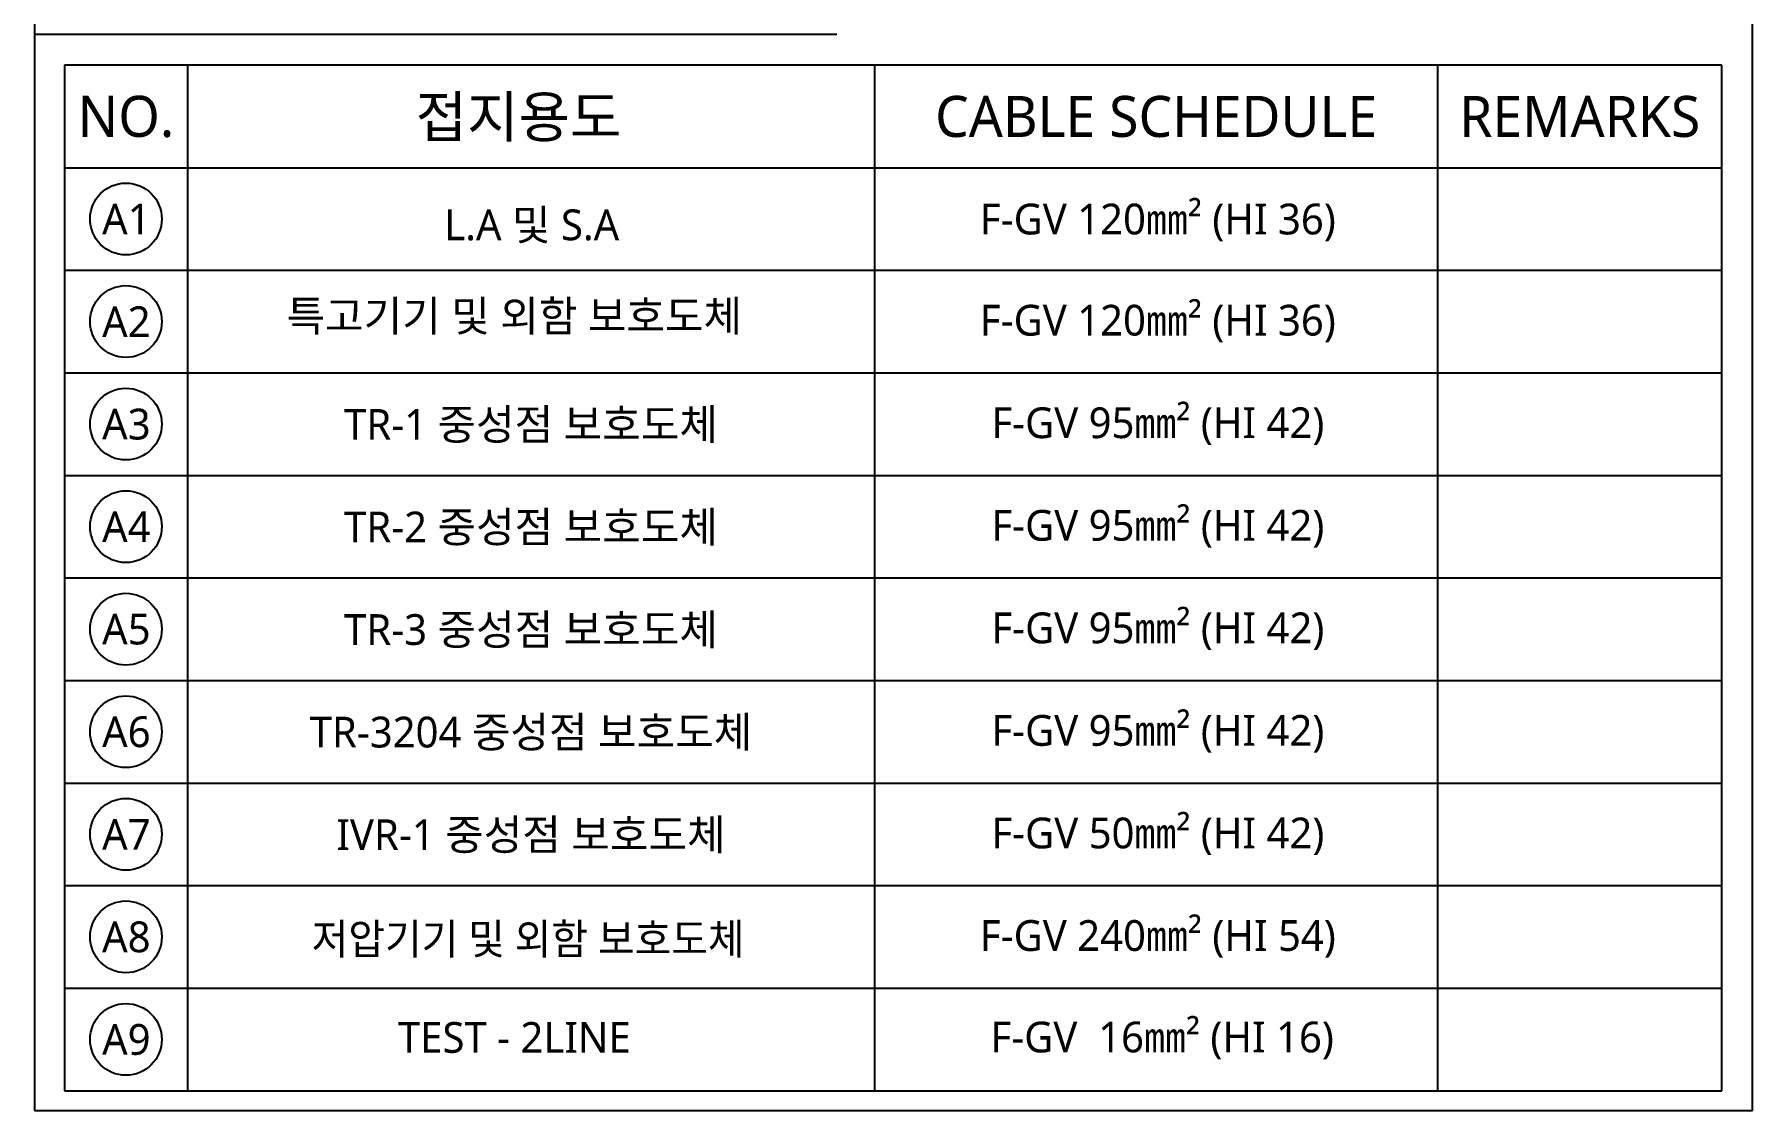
# Model space of a CAD drawing. Header units: millimetres. Extents: x 3355 to 129505, y 4600 to 34300.
# Drawn here: x 115167 to 123549, y 23023 to 28270 of the extents above; entities that cross this region are included whole.
import ezdxf
from ezdxf.enums import TextEntityAlignment as Align

# ---------------------------------------------------------------- set-up
doc = ezdxf.new("R2010")
doc.units = ezdxf.units.MM
doc.header["$LTSCALE"] = 800
doc.layers.add('SYM', color=3, linetype='Continuous')
doc.layers.add('TRAY', color=3, linetype='Continuous')
doc.styles.add('GHS', font='malgun.ttf')

msp = doc.modelspace()

# ---------------------------------------------------------------- linework, layer by layer
at = {"layer": 'SYM'}
for p, q in [((123549.29973, 23022.81551), (123549.29973, 28896.91698)), ((115166.65575, 28269.92646), (115166.65575, 23022.81551)), ((119080.83219, 28269.92646), (115166.65575, 28269.92646)), ((115166.65575, 23022.81551), (123549.29973, 23022.81551))]:
    msp.add_line(p, q, dxfattribs=at)
at = {"layer": 'SYM', "color": 6}
for p, q in [((123399.29973, 28119.92646), (115313.3461, 28119.92646)), ((115313.3461, 28119.92646), (115313.3461, 23119.92646)), ((115913.3461, 28119.92646), (115913.3461, 23119.92646)), ((119265.80913, 28119.92646), (119265.80913, 23119.92646)), ((122012.53685, 28119.92646), (122012.53685, 23119.92646)), ((123399.29973, 23119.92646), (123399.29973, 28119.92646)), ((115313.3461, 27619.92646), (123399.29973, 27619.92646)), ((115313.3461, 27119.92646), (123399.29973, 27119.92646)), ((115313.3461, 26619.92646), (123399.29973, 26619.92646)), ((115313.3461, 26119.92646), (123399.29973, 26119.92646)), ((115313.3461, 25619.92646), (123399.29973, 25619.92646)), ((115313.3461, 25119.92646), (123399.29973, 25119.92646)), ((115313.3461, 24619.92646), (123399.29973, 24619.92646)), ((115313.3461, 24119.92646), (123399.29973, 24119.92646)), ((115313.3461, 23619.92646), (123399.29973, 23619.92646)), ((115313.3461, 23119.92646), (123399.29973, 23119.92646)), ((115313.3461, 23119.92646), (123399.29973, 23119.92646))]:
    msp.add_line(p, q, dxfattribs=at)
for centre in [(115613.3461, 27369.92646), (115613.3461, 26869.92646), (115613.3461, 26369.92646), (115613.3461, 25869.92646), (115613.3461, 25369.92646), (115613.3461, 24869.92646), (115613.3461, 24369.92646), (115613.3461, 23869.92646), (115613.3461, 23369.92646)]:
    msp.add_circle(centre, 175, dxfattribs=at)
at = {"layer": 'TRAY'}
for p, q in [((115166.65575, 28896.91698), (115166.65575, 23022.81551)), ((123549.29973, 23022.81551), (123549.29973, 28896.91698))]:
    msp.add_line(p, q, dxfattribs=at)

# ---------------------------------------------------------------- texts
at = {"layer": 'SYM', "style": 'GHS'}
for s, height, p in [('NO.', 200, (115613.3461, 27869.92646)), ('접지용도', 200, (117528.47496, 27869.90157)), ('CABLE SCHEDULE', 200, (120639.17299, 27869.92646)), ('REMARKS', 200, (122705.91829, 27869.92646)), ('A1', 150, (115615.46608, 27369.92646)), ('L.A 및 S.A', 150, (117593.21878, 27343.32441)), ('F-GV 120㎜² (HI 36)', 150, (120647.78385, 27367.66894)), ('특고기기 및 외함 보호도체', 150, (117508.09125, 26898.78088)), ('A2', 150, (115615.46608, 26869.92646)), ('F-GV 120㎜² (HI 36)', 150, (120647.78385, 26874.43635)), ('A3', 150, (115615.46608, 26369.92646)), ('TR-1 중성점 보호도체', 150, (117589.57762, 26369.92646)), ('F-GV 95㎜² (HI 42)', 150, (120647.78385, 26374.43635)), ('A4', 150, (115615.46608, 25869.92646)), ('TR-2 중성점 보호도체', 150, (117589.57762, 25869.92646)), ('F-GV 95㎜² (HI 42)', 150, (120647.78385, 25874.43635)), ('A5', 150, (115615.46608, 25369.92646)), ('TR-3 중성점 보호도체', 150, (117589.57762, 25369.92646)), ('F-GV 95㎜² (HI 42)', 150, (120647.78385, 25374.43635)), ('F-GV 95㎜² (HI 42)', 150, (120647.78385, 24874.43635)), ('A6', 150, (115615.46608, 24869.92646)), ('TR-3204 중성점 보호도체', 150, (117589.57762, 24869.92646)), ('F-GV 50㎜² (HI 42)', 150, (120647.78385, 24374.43635)), ('A7', 150, (115615.46608, 24369.92646)), ('IVR-1 중성점 보호도체', 150, (117589.57762, 24369.92646)), ('F-GV 240㎜² (HI 54)', 150, (120647.78385, 23874.43635)), ('A8', 150, (115615.46608, 23869.92646)), ('F-GV  16㎜² (HI 16)', 150, (120668.78385, 23379.60678)), ('A9', 150, (115615.46608, 23369.92646)), ('TEST - 2LINE', 150, (117508.09125, 23379.60678))]:
    msp.add_text(s, height=height, dxfattribs=at).set_placement(p, align=Align.MIDDLE)
at = {"layer": 'SYM', "style": 'GHS', "width": 0.95}
msp.add_text('저압기기 및 외함 보호도체', height=150, dxfattribs=at).set_placement((117575.45967, 23862.38908), align=Align.MIDDLE)

doc.saveas('drawing.dxf')
